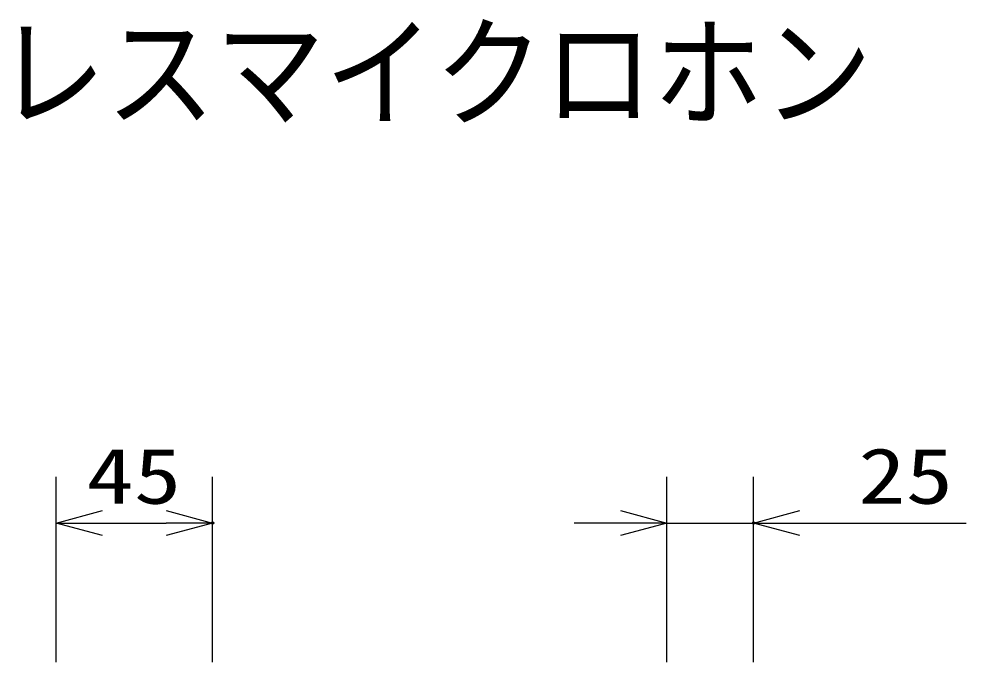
# Model space of a CAD drawing. Units: millimetres, scale not verified. Extents: x -63 to 63, y -56 to 57.
# Drawn here: x -20.35 to 20.52, y 29.53 to 57.28 of the extents above; entities that cross this region are included whole.
import ezdxf
from ezdxf.enums import TextEntityAlignment as Align

# ---------------------------------------------------------------- set-up
doc = ezdxf.new("R2010")
doc.units = ezdxf.units.MM
doc.header["$LTSCALE"] = 0.189787
doc.header["$PDMODE"] = 32
doc.header["$PDSIZE"] = 0.0949
for name, color, linetype in [('0-0_MOJI1', 2, 'Continuous'), ('0-4_WAKU', 3, 'Continuous'), ('0-5_DEFPOINTS', 7, 'Continuous')]:
    doc.layers.add(name, color=color, linetype=linetype)
doc.styles.add('ＭＳ ゴシック', font='')
doc.styles.get('ＭＳ ゴシック').set_extended_font_data('MS Gothic')

# ---------------------------------------------------------------- blocks, each defined once
blk = doc.blocks.new('_OPEN30')
at = {"layer": '0-4_WAKU', "color": 7}
blk.add_line((0, 0), (-1, 0), dxfattribs=at)
blk.add_lwpolyline([(-1, 0.26795), (0, 0), (-1, -0.26795)], dxfattribs=at)

msp = doc.modelspace()

# ---------------------------------------------------------------- linework, layer by layer
at = {"layer": '0-4_WAKU'}
for p, q in [((-18.7383, 29.5315), (-18.7383, 37.5315)), ((-11.9883, 29.5315), (-11.9883, 37.5315)), ((7.6036, 29.5315), (7.6036, 37.5315)), ((11.3536, 29.5315), (11.3536, 37.5315)), ((-16.7383, 35.5315), (-13.9883, 35.5315)), ((5.6036, 35.5315), (3.6036, 35.5315)), ((7.6036, 35.5315), (11.3536, 35.5315)), ((13.3536, 35.5315), (20.5203, 35.5315))]:
    msp.add_line(p, q, dxfattribs=at)
at = {"layer": '0-5_DEFPOINTS'}
for p in [(-11.9883, 35.5315), (11.3536, 35.5315)]:
    msp.add_point(p, dxfattribs=at)

# ---------------------------------------------------------------- block references
at = {"layer": '0-4_WAKU', "xscale": 2, "yscale": 2, "rotation": 180}
for p in [(-18.7383, 35.5315), (11.3536, 35.5315)]:
    msp.add_blockref('_OPEN30', p, dxfattribs=at)
at = {"layer": '0-4_WAKU', "xscale": 2, "yscale": 2}
for p in [(-11.9883, 35.5315), (7.6036, 35.5315)]:
    msp.add_blockref('_OPEN30', p, dxfattribs=at)

# ---------------------------------------------------------------- texts
at = {"layer": '0-0_MOJI1', "style": 'ＭＳ ゴシック', "width": 0.9}
msp.add_text('ワイヤレスマイクロホン', height=3.849, dxfattribs=at).set_placement((-35.5, 51.8932), align=Align.BOTTOM_LEFT)
at = {"layer": '0-4_WAKU', "style": 'ＭＳ ゴシック', "width": 1.25}
for s, p in [('45', (-17.4302, 35.6411)), ('25', (15.87, 35.6411))]:
    msp.add_text(s, height=2.406, dxfattribs=at).set_placement(p, align=Align.BOTTOM_LEFT)

doc.saveas('drawing.dxf')
